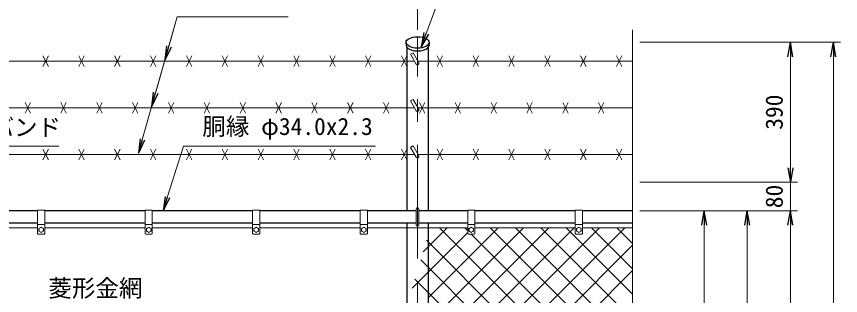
# Model space of a CAD drawing. Units: millimetres, scale not verified. Extents: x -4200 to 4200, y -2970 to 2970.
# Drawn here: x -2704 to -405, y 1024 to 1802 of the extents above; entities that cross this region are included whole.
import ezdxf
from ezdxf.enums import TextEntityAlignment as Align

# ---------------------------------------------------------------- set-up
doc = ezdxf.new("R2010")
doc.units = ezdxf.units.MM
doc.header["$LTSCALE"] = 10
doc.linetypes.add('USER1', pattern=[50.8, 31.75, -6.35, 6.35, -6.35])
for name, color, linetype, lineweight in [('0-0_D-STR1', 1, 'Continuous', 25), ('0-1_D-STR3', 3, 'Continuous', 13), ('0-2_D-BMK', 2, 'USER1', 13), ('0-3_D-STR2', 7, 'Continuous', 13), ('0-4_D-STR-DIM', 7, 'Continuous', 13), ('0-A_D-STR-TXT', 7, 'Continuous', 13)]:
    doc.layers.add(name, color=color, linetype=linetype, lineweight=lineweight)
doc.layers.add('0-5_0', color=7, linetype='Continuous')
doc.styles.add('ＭＳ ゴシック', font='')
doc.styles.get('ＭＳ ゴシック').set_extended_font_data('MS Gothic')

# ---------------------------------------------------------------- blocks, each defined once
blk = doc.blocks.new('_Open')
at = {"layer": '0-5_0'}
blk.add_line((-10, 1.667), (0, 0), dxfattribs=at)
blk.add_lwpolyline([(-10, -1.667), (0, 0), (-10, 0)], dxfattribs=at)

msp = doc.modelspace()

# ---------------------------------------------------------------- linework, layer by layer
at = {"layer": '0-0_D-STR1'}
for p, q in [((-1616.75, 1729.94), (-1616.75, 1721.98)), ((-1552.55, 1729.94), (-1552.55, 1721.98)), ((-1614.9, 1716.66), (-1614.9, 1260.23)), ((-1554.4, 1260.23), (-1554.4, 1716.66)), ((-2644.65, 1260.23), (-2924.65, 1260.23)), ((-2344.65, 1260.23), (-2624.65, 1260.23)), ((-2044.65, 1260.23), (-2324.65, 1260.23)), ((-1744.65, 1260.23), (-2024.65, 1260.23)), ((-1588.65, 1260.23), (-1724.65, 1260.23)), ((-1444.65, 1260.23), (-1580.65, 1260.23)), ((-1144.65, 1260.23), (-1424.65, 1260.23)), ((-984.65, 1260.23), (-1124.65, 1260.23)), ((-2644.65, 1226.23), (-2924.65, 1226.23)), ((-2344.65, 1226.23), (-2624.65, 1226.23)), ((-2044.65, 1226.23), (-2324.65, 1226.23)), ((-1744.65, 1226.23), (-2024.65, 1226.23)), ((-1588.65, 1226.23), (-1724.65, 1226.23)), ((-1614.9, 1226.23), (-1614.9, -475.77)), ((-1444.65, 1226.23), (-1580.65, 1226.23)), ((-1554.4, -475.77), (-1554.4, 1226.23)), ((-1144.65, 1226.23), (-1424.65, 1226.23)), ((-984.65, 1226.23), (-1124.65, 1226.23))]:
    msp.add_line(p, q, dxfattribs=at)
msp.add_ellipse((-1584.65, 1729.94), major_axis=(-32.1, 0), ratio=0.494803, dxfattribs=at)
msp.add_ellipse((-1584.65, 1721.98), major_axis=(-32.1, 0), ratio=0.494803, start_param=6.2831853, end_param=9.424778, dxfattribs=at)
at = {"layer": '0-1_D-STR3'}
for p, q in [((-2629.65, 1662.51), (-2614.65, 1692.51)), ((-2629.65, 1692.51), (-2614.65, 1662.51)), ((-2529.65, 1662.51), (-2514.65, 1692.51)), ((-2529.65, 1692.51), (-2514.65, 1662.51)), ((-2429.65, 1662.51), (-2414.65, 1692.51)), ((-2429.65, 1692.51), (-2414.65, 1662.51)), ((-2329.65, 1662.51), (-2314.65, 1692.51)), ((-2329.65, 1692.51), (-2314.65, 1662.51)), ((-2229.65, 1662.51), (-2214.65, 1692.51)), ((-2229.65, 1692.51), (-2214.65, 1662.51)), ((-2129.65, 1662.51), (-2114.65, 1692.51)), ((-2129.65, 1692.51), (-2114.65, 1662.51)), ((-2029.65, 1662.51), (-2014.65, 1692.51)), ((-2029.65, 1692.51), (-2014.65, 1662.51)), ((-1929.65, 1662.51), (-1914.65, 1692.51)), ((-1929.65, 1692.51), (-1914.65, 1662.51)), ((-1829.65, 1662.51), (-1814.65, 1692.51)), ((-1829.65, 1692.51), (-1814.65, 1662.51)), ((-1729.65, 1662.51), (-1714.65, 1692.51)), ((-1729.65, 1692.51), (-1714.65, 1662.51)), ((-1629.65, 1662.51), (-1614.65, 1692.51)), ((-1629.65, 1692.51), (-1614.65, 1662.51)), ((-1604.05, 1697.1), (-1597.12, 1701.1)), ((-1604.05, 1697.1), (-1588.12, 1669.51)), ((-1597.12, 1701.1), (-1581.19, 1673.51)), ((-1529.65, 1662.51), (-1514.65, 1692.51)), ((-1529.65, 1692.51), (-1514.65, 1662.51)), ((-1429.65, 1662.51), (-1414.65, 1692.51)), ((-1429.65, 1692.51), (-1414.65, 1662.51)), ((-1329.65, 1662.51), (-1314.65, 1692.51)), ((-1329.65, 1692.51), (-1314.65, 1662.51)), ((-1229.65, 1662.51), (-1214.65, 1692.51)), ((-1229.65, 1692.51), (-1214.65, 1662.51)), ((-1129.65, 1662.51), (-1114.65, 1692.51)), ((-1129.65, 1692.51), (-1114.65, 1662.51)), ((-1029.65, 1662.51), (-1014.65, 1692.51)), ((-1029.65, 1692.51), (-1014.65, 1662.51)), ((-1592.74, 1677.51), (-3383.5, 1677.51)), ((-984.65, 1677.51), (-1583.5, 1677.51)), ((-1604.05, 1567.2), (-1597.12, 1571.2)), ((-1604.05, 1567.2), (-1588.12, 1539.61)), ((-1597.12, 1571.2), (-1581.19, 1543.61)), ((-1592.74, 1547.61), (-3383.5, 1547.61)), ((-2679.65, 1532.61), (-2664.65, 1562.61)), ((-2679.65, 1562.61), (-2664.65, 1532.61)), ((-2579.65, 1532.61), (-2564.65, 1562.61)), ((-2579.65, 1562.61), (-2564.65, 1532.61)), ((-2479.65, 1532.61), (-2464.65, 1562.61)), ((-2479.65, 1562.61), (-2464.65, 1532.61)), ((-2379.65, 1532.61), (-2364.65, 1562.61)), ((-2379.65, 1562.61), (-2364.65, 1532.61)), ((-2279.65, 1532.61), (-2264.65, 1562.61)), ((-2279.65, 1562.61), (-2264.65, 1532.61)), ((-2179.65, 1532.61), (-2164.65, 1562.61)), ((-2179.65, 1562.61), (-2164.65, 1532.61)), ((-2079.65, 1532.61), (-2064.65, 1562.61)), ((-2079.65, 1562.61), (-2064.65, 1532.61)), ((-1979.65, 1532.61), (-1964.65, 1562.61)), ((-1979.65, 1562.61), (-1964.65, 1532.61)), ((-1879.65, 1532.61), (-1864.65, 1562.61)), ((-1879.65, 1562.61), (-1864.65, 1532.61)), ((-1779.65, 1532.61), (-1764.65, 1562.61)), ((-1779.65, 1562.61), (-1764.65, 1532.61)), ((-1679.65, 1532.61), (-1664.65, 1562.61)), ((-1679.65, 1562.61), (-1664.65, 1532.61)), ((-984.65, 1547.61), (-1583.5, 1547.61)), ((-1579.65, 1532.61), (-1564.65, 1562.61)), ((-1579.65, 1562.61), (-1564.65, 1532.61)), ((-1479.65, 1532.61), (-1464.65, 1562.61)), ((-1479.65, 1562.61), (-1464.65, 1532.61)), ((-1379.65, 1532.61), (-1364.65, 1562.61)), ((-1379.65, 1562.61), (-1364.65, 1532.61)), ((-1279.65, 1532.61), (-1264.65, 1562.61)), ((-1279.65, 1562.61), (-1264.65, 1532.61)), ((-1179.65, 1532.61), (-1164.65, 1562.61)), ((-1179.65, 1562.61), (-1164.65, 1532.61)), ((-1079.65, 1532.61), (-1064.65, 1562.61)), ((-1079.65, 1562.61), (-1064.65, 1532.61)), ((-2629.65, 1402.7), (-2614.65, 1432.7)), ((-2629.65, 1432.7), (-2614.65, 1402.7)), ((-2529.65, 1402.7), (-2514.65, 1432.7)), ((-2529.65, 1432.7), (-2514.65, 1402.7)), ((-2429.65, 1402.7), (-2414.65, 1432.7)), ((-2429.65, 1432.7), (-2414.65, 1402.7)), ((-2329.65, 1402.7), (-2314.65, 1432.7)), ((-2329.65, 1432.7), (-2314.65, 1402.7)), ((-2229.65, 1402.7), (-2214.65, 1432.7)), ((-2229.65, 1432.7), (-2214.65, 1402.7)), ((-2129.65, 1402.7), (-2114.65, 1432.7)), ((-2129.65, 1432.7), (-2114.65, 1402.7)), ((-2029.65, 1402.7), (-2014.65, 1432.7)), ((-2029.65, 1432.7), (-2014.65, 1402.7)), ((-1929.65, 1402.7), (-1914.65, 1432.7)), ((-1929.65, 1432.7), (-1914.65, 1402.7)), ((-1829.65, 1402.7), (-1814.65, 1432.7)), ((-1829.65, 1432.7), (-1814.65, 1402.7)), ((-1729.65, 1402.7), (-1714.65, 1432.7)), ((-1729.65, 1432.7), (-1714.65, 1402.7)), ((-1629.65, 1402.7), (-1614.65, 1432.7)), ((-1629.65, 1432.7), (-1614.65, 1402.7)), ((-1604.05, 1437.29), (-1597.12, 1441.29)), ((-1604.05, 1437.29), (-1588.12, 1409.7)), ((-1597.12, 1441.29), (-1581.19, 1413.7)), ((-1529.65, 1402.7), (-1514.65, 1432.7)), ((-1529.65, 1432.7), (-1514.65, 1402.7)), ((-1429.65, 1402.7), (-1414.65, 1432.7)), ((-1429.65, 1432.7), (-1414.65, 1402.7)), ((-1329.65, 1402.7), (-1314.65, 1432.7)), ((-1329.65, 1432.7), (-1314.65, 1402.7)), ((-1229.65, 1402.7), (-1214.65, 1432.7)), ((-1229.65, 1432.7), (-1214.65, 1402.7)), ((-1129.65, 1402.7), (-1114.65, 1432.7)), ((-1129.65, 1432.7), (-1114.65, 1402.7)), ((-1029.65, 1402.7), (-1014.65, 1432.7)), ((-1029.65, 1432.7), (-1014.65, 1402.7)), ((-1592.74, 1417.7), (-3383.5, 1417.7)), ((-984.65, 1417.7), (-1583.5, 1417.7)), ((-1588.65, 1221.23), (-1588.65, 1265.23)), ((-1580.65, 1221.23), (-1580.65, 1265.23)), ((-2644.65, 1262.23), (-2644.65, 1197.23)), ((-2624.65, 1262.23), (-2644.65, 1262.23)), ((-2624.65, 1262.23), (-2624.65, 1197.23)), ((-2344.65, 1262.23), (-2344.65, 1197.23)), ((-2324.65, 1262.23), (-2344.65, 1262.23)), ((-2324.65, 1262.23), (-2324.65, 1197.23)), ((-2044.65, 1262.23), (-2044.65, 1197.23)), ((-2024.65, 1262.23), (-2044.65, 1262.23)), ((-2024.65, 1262.23), (-2024.65, 1197.23)), ((-1744.65, 1262.23), (-1744.65, 1197.23)), ((-1724.65, 1262.23), (-1744.65, 1262.23)), ((-1724.65, 1262.23), (-1724.65, 1197.23)), ((-1444.65, 1262.23), (-1444.65, 1197.23)), ((-1424.65, 1262.23), (-1444.65, 1262.23)), ((-1424.65, 1262.23), (-1424.65, 1197.23)), ((-1144.65, 1262.23), (-1144.65, 1197.23)), ((-1124.65, 1262.23), (-1144.65, 1262.23)), ((-1124.65, 1262.23), (-1124.65, 1197.23)), ((-2624.65, 1222.23), (-2644.65, 1222.23)), ((-2324.65, 1222.23), (-2344.65, 1222.23)), ((-2024.65, 1222.23), (-2044.65, 1222.23)), ((-1724.65, 1222.23), (-1744.65, 1222.23)), ((-1424.65, 1222.23), (-1444.65, 1222.23)), ((-1124.65, 1222.23), (-1144.65, 1222.23)), ((-2924.65, 1213.23), (-2644.65, 1213.23)), ((-2641.15, 1210.97), (-2634.65, 1214.73)), ((-2641.15, 1210.97), (-2641.15, 1203.48)), ((-2634.65, 1214.73), (-2628.15, 1210.97)), ((-2628.15, 1210.97), (-2628.15, 1203.48)), ((-2624.65, 1213.23), (-2344.65, 1213.23)), ((-2341.15, 1210.97), (-2334.65, 1214.73)), ((-2341.15, 1210.97), (-2341.15, 1203.48)), ((-2334.65, 1214.73), (-2328.15, 1210.97)), ((-2328.15, 1210.97), (-2328.15, 1203.48)), ((-2324.65, 1213.23), (-2044.65, 1213.23)), ((-2041.15, 1210.97), (-2034.65, 1214.73)), ((-2041.15, 1210.97), (-2041.15, 1203.48)), ((-2034.65, 1214.73), (-2028.15, 1210.97)), ((-2028.15, 1210.97), (-2028.15, 1203.48)), ((-2024.65, 1213.23), (-1744.65, 1213.23)), ((-1741.15, 1210.97), (-1734.65, 1214.73)), ((-1741.15, 1210.97), (-1741.15, 1203.48)), ((-1734.65, 1214.73), (-1728.15, 1210.97)), ((-1728.15, 1210.97), (-1728.15, 1203.48)), ((-1724.65, 1213.23), (-1444.65, 1213.23)), ((-1441.15, 1210.97), (-1434.65, 1214.73)), ((-1441.15, 1210.97), (-1441.15, 1203.48)), ((-1434.65, 1214.73), (-1428.15, 1210.97)), ((-1428.15, 1210.97), (-1428.15, 1203.48)), ((-1424.65, 1213.23), (-1144.65, 1213.23)), ((-1141.15, 1210.97), (-1134.65, 1214.73)), ((-1141.15, 1210.97), (-1141.15, 1203.48)), ((-1134.65, 1214.73), (-1128.15, 1210.97)), ((-1128.15, 1210.97), (-1128.15, 1203.48)), ((-1124.65, 1213.23), (-984.65, 1213.23)), ((-2626.65, 1195.23), (-2642.65, 1195.23)), ((-2326.65, 1195.23), (-2342.65, 1195.23)), ((-2026.65, 1195.23), (-2042.65, 1195.23)), ((-1726.65, 1195.23), (-1742.65, 1195.23)), ((-1426.65, 1195.23), (-1442.65, 1195.23)), ((-1126.65, 1195.23), (-1142.65, 1195.23))]:
    msp.add_line(p, q, dxfattribs=at)
for points in [[(-2641.15, 1203.48), (-2634.65, 1199.73), (-2628.15, 1203.48)], [(-2341.15, 1203.48), (-2334.65, 1199.73), (-2328.15, 1203.48)], [(-2041.15, 1203.48), (-2034.65, 1199.73), (-2028.15, 1203.48)], [(-1741.15, 1203.48), (-1734.65, 1199.73), (-1728.15, 1203.48)], [(-1441.15, 1203.48), (-1434.65, 1199.73), (-1428.15, 1203.48)], [(-1141.15, 1203.48), (-1134.65, 1199.73), (-1128.15, 1203.48)]]:
    msp.add_lwpolyline(points, dxfattribs=at)
for centre in [(-2634.65, 1207.23), (-2334.65, 1207.23), (-2034.65, 1207.23), (-1734.65, 1207.23), (-1434.65, 1207.23), (-1134.65, 1207.23)]:
    msp.add_circle(centre, 6.49, dxfattribs=at)
for centre, radius, start, end in [((-1584.65, 1671.51), 4, 210, 30), ((-1584.65, 1541.61), 4, 210, 30), ((-1584.65, 1411.7), 4, 210, 30), ((-1584.65, 1265.23), 4, 0, 180), ((-1584.65, 1221.23), 4, 180, 0), ((-2642.65, 1197.23), 2, 180, 270), ((-2626.65, 1197.23), 2, 270, 0), ((-2342.65, 1197.23), 2, 180, 270), ((-2326.65, 1197.23), 2, 270, 0), ((-2042.65, 1197.23), 2, 180, 270), ((-2026.65, 1197.23), 2, 270, 0), ((-1742.65, 1197.23), 2, 180, 270), ((-1726.65, 1197.23), 2, 270, 0), ((-1442.65, 1197.23), 2, 180, 270), ((-1426.65, 1197.23), 2, 270, 0), ((-1142.65, 1197.23), 2, 180, 270), ((-1126.65, 1197.23), 2, 270, 0)]:
    msp.add_arc(centre, radius, start, end, dxfattribs=at)
at = {"layer": '0-2_D-BMK'}
msp.add_line((-1584.65, -904.77), (-1584.65, 1745.23), dxfattribs=at)
at = {"layer": '0-3_D-STR2'}
for p, q in [((-1554.4, 1019), (-1360.18, 1213.23)), ((-1554.4, 948.29), (-1289.47, 1213.23)), ((-1554.4, 877.58), (-1218.76, 1213.23)), ((-1444.65, 1204.85), (-1453.03, 1213.23)), ((-984.65, 815.56), (-1382.32, 1213.23)), ((-984.65, 886.27), (-1311.61, 1213.23)), ((-984.65, 956.98), (-1240.9, 1213.23)), ((-984.65, 1027.69), (-1170.19, 1213.23)), ((-984.65, 1098.4), (-1099.48, 1213.23)), ((-984.65, 1169.11), (-1028.77, 1213.23)), ((-1554.4, 1173.18), (-1559.4, 1178.17)), ((-1057.45, 676.23), (-1554.4, 1173.18)), ((-984.65, 744.85), (-1435.03, 1195.23)), ((-1472.92, 676.23), (-984.65, 1164.49)), ((-1554.4, 1102.47), (-1575.78, 1123.84)), ((-1128.17, 676.23), (-1554.4, 1102.47)), ((-1402.21, 676.23), (-984.65, 1093.78))]:
    msp.add_line(p, q, dxfattribs=at)
for points in [[(-1782.95, 436.91), (-1614.9, 604.95), (-1584.65, 635.2), (-1554.4, 665.45), (-1543.63, 676.23), (-1006.63, 1213.23)], [(-1721.88, 639.4), (-1685.05, 676.23), (-1614.9, 746.37), (-1584.65, 776.62), (-1554.4, 806.87), (-1148.05, 1213.23)], [(-1599.75, 1044.37), (-1584.65, 1059.47), (-1554.4, 1089.72), (-1444.65, 1199.47)], [(-1594.79, 695.78), (-1584.65, 705.91), (-1554.4, 736.16), (-1077.34, 1213.23)], [(-1569.22, 1145.61), (-1554.4, 1160.43), (-1501.6, 1213.23)], [(-984.65, 674.14), (-986.74, 676.23), (-1523.74, 1213.23)], [(-984.65, 462), (-1198.88, 676.23), (-1554.4, 1031.75), (-1584.65, 1062), (-1592.17, 1069.52)]]:
    msp.add_lwpolyline(points, dxfattribs=at)
at = {"layer": '0-4_D-STR-DIM'}
for p, q in [((-1584.65, 1765.23), (-1584.65, 2040.23)), ((-1584.65, 1765.23), (-1584.65, 2040.23)), ((-984.65, 1765.23), (-984.65, 400.88)), ((-964.65, 1730.23), (-404.65, 1730.23)), ((-964.65, 1730.23), (-524.65, 1730.23)), ((-544.65, 1380.23), (-544.65, 1690.23)), ((-424.65, 1690.23), (-424.65, -499.77)), ((-544.65, 1380.23), (-544.65, 1420.23)), ((-964.65, 1340.23), (-524.65, 1340.23)), ((-964.65, 1340.23), (-524.65, 1340.23)), ((-544.65, 1340.23), (-544.65, 1260.23)), ((-964.65, 1260.23), (-644.65, 1260.23)), ((-964.65, 1260.23), (-524.65, 1260.23)), ((-964.65, 1260.23), (-764.65, 1260.23)), ((-964.65, 1260.23), (-524.65, 1260.23)), ((-784.65, 710.23), (-784.65, 1220.23)), ((-664.65, 1220.23), (-664.65, -469.77)), ((-544.65, -499.77), (-544.65, 1220.23)), ((-544.65, 1220.23), (-544.65, 1180.23))]:
    msp.add_line(p, q, dxfattribs=at)
at = {"layer": '0-A_D-STR-TXT'}
for q in [(-2325.87, 1552.51), (-2289.02, 1682.41)]:
    msp.add_line((-2255.41, 1800.9), q, dxfattribs=at)
for points in [[(-989.26, 1853.23), (-1523.94, 1853.23), (-1573.97, 1719.67)], [(-1945.86, 1800.9), (-2255.41, 1800.9), (-2362.72, 1422.6)], [(-2585.77, 1440.99), (-2888.22, 1440.99), (-2934.15, 1264.16)], [(-1701.54, 1440.99), (-2237.49, 1440.99), (-2294.05, 1262.13)]]:
    msp.add_lwpolyline(points, dxfattribs=at)

# ---------------------------------------------------------------- block references
at = {"layer": '0-4_D-STR-DIM', "xscale": 4, "yscale": 4}
for p, rotation in [((-544.65, 1730.23), 90), ((-424.65, 1730.23), 90), ((-544.65, 1340.23), 270), ((-544.65, 1340.23), 270), ((-784.65, 1260.23), 90), ((-664.65, 1260.23), 90), ((-544.65, 1260.23), 90), ((-544.65, 1260.23), 90)]:
    msp.add_blockref('_Open', p, dxfattribs=dict(at, rotation=rotation))
at = {"layer": '0-A_D-STR-TXT', "xscale": 4, "yscale": 4}
for p, rotation in [((-1574.67, 1717.8), 249.46512), ((-2289.57, 1680.49), 254.16392), ((-2326.41, 1550.58), 254.16392), ((-2363.26, 1420.68), 254.16392), ((-2294.65, 1260.23), 252.45219)]:
    msp.add_blockref('_Open', p, dxfattribs=dict(at, rotation=rotation))

# ---------------------------------------------------------------- texts
at = {"layer": '0-4_D-STR-DIM', "style": 'ＭＳ ゴシック'}
for s, p in [('390', (-551.4, 1486.35)), ('80', (-551.4, 1267.6))]:
    msp.add_text(s, height=48.09, rotation=90, dxfattribs=at).set_placement(p, align=Align.BOTTOM_LEFT)
at = {"layer": '0-A_D-STR-TXT', "style": 'ＭＳ ゴシック'}
for s, p in [('吊バンド', (-2841.61, 1454.85)), ('胴縁 φ34.0x2.3', (-2185.04, 1457.26)), ('菱形金網', (-2614.6, 1006.12))]:
    msp.add_text(s, height=48.09, dxfattribs=at).set_placement(p, align=Align.BOTTOM_LEFT)

doc.saveas('drawing.dxf')
